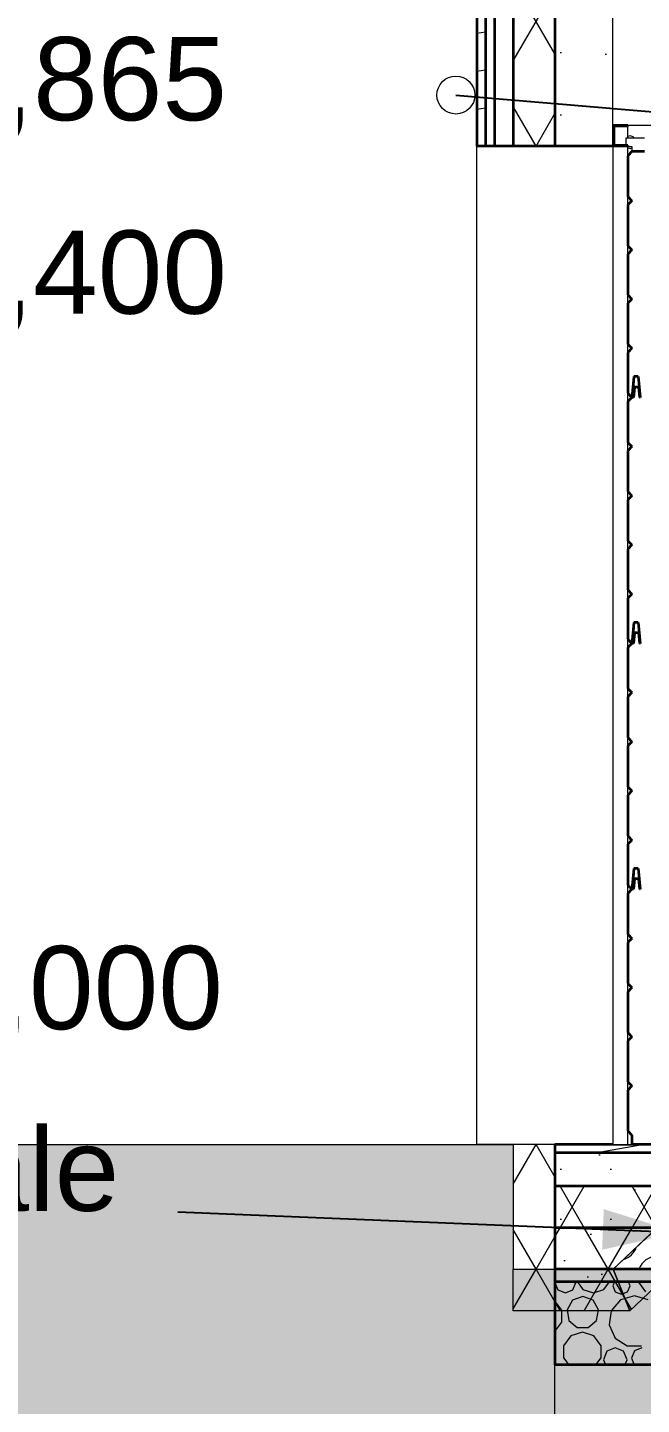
# Model space of a CAD drawing. Header units: millimetres. Extents: x 745166 to 884669, y -5000 to 15056.
# Drawn here: x 850311 to 851787, y -496 to 2814 of the extents above; entities that cross this region are included whole.
import ezdxf

# ---------------------------------------------------------------- set-up
doc = ezdxf.new("R2010")
doc.units = ezdxf.units.MM
doc.header["$MEASUREMENT"] = 0
doc.linetypes.add('Double Dashed', pattern=[1093.611073, 529.166651, -211.666656, 141.111112, -211.666656])
doc.linetypes.add('Wipeout_Contour', pattern=[1000, 0, -1000])
for name, color, linetype, lineweight in [('2D Drafting - General_Pen_No__1', 7, 'Continuous', 13), ('2D Drafting - General_Pen_No__142', 8, 'Continuous', 13), ('New_0_Pen_No__1', 7, 'Continuous', 13), ('New_0_Pen_No__2', 8, 'Continuous', 15), ('New_2D Drafting - General_Pen_No__1', 7, 'Continuous', 13), ('New_Annotation - Label_Pen_No__1', 7, 'Continuous', 13), ('New_ARCHICAD Doors_Pen_No__1', 7, 'Continuous', 13), ('New_ARCHICAD Doors_Pen_No__21', 7, 'Continuous', 35), ('New_Dimensioning - General_Pen_No__1', 7, 'Continuous', 13), ('New_Structural - Bearing_Pen_No__1', 7, 'Continuous', 13), ('New_Structural - Bearing_Pen_No__21', 7, 'Continuous', 35), ('New_Structural - Grid_Pen_No__1', 7, 'Continuous', 13)]:
    doc.layers.add(name, color=color, linetype=linetype, lineweight=lineweight)
doc.layers.add('2D Drafting - General_Pen_No__61', color=7, linetype='Continuous', lineweight=20, true_color=0x6a6a6a)
doc.layers.add('New_ARCHICAD Doors_Pen_No__87', color=7, linetype='Continuous', lineweight=20, true_color=0x6a6a6a)
doc.layers.add('New_ARCHICAD Doors', color=7, linetype='Continuous')
doc.layers.add('New_Structural - Bearing', color=7, linetype='Continuous')
doc.styles.add('GENERATED_STYLE_1', font='')
doc.styles.get('GENERATED_STYLE_1').set_extended_font_data('Arial')
doc.dimstyles.new('GENERATED_STYLE__1', dxfattribs={"dimtxt": 0.18, "dimasz": 182.4, "dimexe": 0.18, "dimexo": 0.0625, "dimgap": 0, "dimtad": 0, "dimtih": 1, "dimtoh": 1, "dimdec": 4, "dimzin": 0, "dimdsep": 46, "dimcen": 0.09, "dimadec": 0, "dimazin": 0, "dimtfac": 1, "dimtdec": 4, "dimtmove": 0, "dimatfit": 3, "dimldrblk": 'ARROWHEAD_1', "dimfxl": 0, "dimtolj": 1, "dimtzin": 0, "dimarcsym": 0})
doc.dimstyles.new('GENERATED_STYLE__3', dxfattribs={"dimtxt": 0.18, "dimasz": 182.4, "dimexe": 0.18, "dimexo": 0.0625, "dimgap": 0, "dimtad": 0, "dimtih": 1, "dimtoh": 1, "dimdec": 4, "dimzin": 0, "dimdsep": 46, "dimcen": 0.09, "dimadec": 0, "dimazin": 0, "dimtfac": 1, "dimtdec": 4, "dimtmove": 0, "dimatfit": 3, "dimldrblk": 'ARROWHEAD_5', "dimfxl": 0, "dimtolj": 1, "dimtzin": 0, "dimarcsym": 0})
pattern_1 = [(60, (1087092.23, 129.18), (-129.90381, 75), []), (120, (1087092.23, 129.18), (129.90381, 75), [])]
pattern_2 = [(10, (1087092.23, 129.18), (-15.628336, 88.632695), [])]
pattern_3 = [(0, (1087092.2, 129.2), (0, 623.5383), [60, -300]), (0, (1087272.2, 440.95), (0, 623.5383), [60, -300]), (60, (1087092.2, 129.2), (-540, 311.7692), [60, -300]), (60, (1087452.2, 129.2), (-540, 311.7692), [60, -300]), (120, (1087152.2, 129.2), (540, 311.7692), [60, -300]), (120, (1087512.2, 129.2), (540, 311.7692), [60, -300]), (0, (1087092.23, 189.18), (0, 120.000005), [0, -120.000005, 0, -180.00001]), (45, (1087152.23, 189.18), (-84.85282, 84.85282), [0, -90.000004, 0, -150.000006])]

# ---------------------------------------------------------------- blocks, each defined once
blk = doc.blocks.new('*X2', base_point=(1087092.2, 129.2))
at = {"layer": 'New_Structural - Bearing_Pen_No__1', "color": 7, "linetype": 'Continuous', "lineweight": 13}
for p, q in [((851579.3, -200.8), (851578.5, -202.6)), ((851578.5, -202.7), (851585.8, -220.4)), ((851585.8, -220.4), (851603.6, -227.8)), ((851603.6, -227.8), (851621.3, -220.4)), ((851621.3, -220.4), (851628.6, -202.7)), ((851628.6, -202.7), (851627.9, -200.8)), ((851632.4, -200.8), (851645.9, -219.4)), ((851645.9, -219.4), (851670.9, -227.5)), ((851670.9, -227.5), (851695.9, -219.4)), ((851695.9, -219.4), (851709.4, -200.8)), ((851721.6, -200.8), (851717.6, -210.4)), ((851717.6, -210.4), (851723.7, -225)), ((851723.7, -225), (851738.3, -231)), ((851738.3, -231), (851752.9, -225)), ((851752.9, -225), (851759, -210.4)), ((851759, -210.4), (851755, -200.8)), ((851779.4, -200.8), (851779.4, -201.7)), ((851779.4, -201.7), (851796.6, -225.4)), ((851594.8, -268.8), (851578.5, -246.4)), ((851620.8, -245.4), (851607.7, -268.1)), ((851645.4, -236.4), (851620.8, -245.4)), ((851670.1, -245.4), (851645.4, -236.4)), ((851683.2, -268.1), (851670.1, -245.4)), ((851736.4, -244.5), (851713.9, -270.6)), ((851769.5, -234.8), (851736.4, -244.5)), ((851802.6, -244.5), (851769.5, -234.8)), ((851594.8, -298.3), (851594.8, -268.8)), ((851607.7, -268.1), (851612.2, -293.9)), ((851612.2, -293.9), (851632.3, -310.8)), ((851658.6, -310.8), (851678.7, -293.9)), ((851678.7, -293.9), (851683.2, -268.1)), ((851713.9, -270.6), (851709, -304.7)), ((851578.5, -320.7), (851594.8, -298.3)), ((851616.6, -330.8), (851599.4, -354.5)), ((851644.4, -321.8), (851616.6, -330.8)), ((851632.3, -310.8), (851658.6, -310.8)), ((851672.2, -330.8), (851644.4, -321.8)), ((851689.4, -354.5), (851672.2, -330.8)), ((851709, -304.7), (851723.3, -336.1)), ((851599.4, -354.5), (851599.4, -383.7)), ((851689.4, -383.7), (851689.4, -354.5)), ((851723.4, -359.6), (851703.2, -368)), ((851723.3, -336.1), (851752.3, -354.8)), ((851743.7, -368), (851723.4, -359.6)), ((851752.3, -354.8), (851786.8, -354.8)), ((851787.3, -359.6), (851769.5, -366.9)), ((851579, -392.4), (851578.5, -391.2)), ((851578.5, -393.5), (851579, -392.4)), ((851599.4, -383.7), (851611.8, -400.8)), ((851677, -400.8), (851689.4, -383.7)), ((851703.2, -368), (851694.9, -388.2)), ((851694.9, -388.2), (851700.1, -400.8)), ((851752, -388.2), (851743.7, -368)), ((851746.8, -400.8), (851752, -388.2)), ((851769.5, -366.9), (851762.2, -384.7)), ((851762.2, -384.7), (851768.9, -400.8))]:
    blk.add_line(p, q, dxfattribs=at)
blk = doc.blocks.new('*X7', base_point=(1087092.2, 129.2))
at = {"layer": 'New_0_Pen_No__2', "color": 8, "linetype": 'Continuous', "lineweight": 15}
for centre, radius, start, end in [((851729.4, -101.6), 47.7, 287.1853, 339.7106), ((851824.4, -187.1), 47.3, 20.1486, 159.8514)]:
    blk.add_arc(centre, radius, start, end, dxfattribs=at)
blk = doc.blocks.new('ARROWHEAD_1')
at = {"color": 0, "linetype": 'Continuous', "lineweight": 0}
blk.add_line((0, 0), (-1, 0), dxfattribs=at)
blk.add_circle((0, 0), 0.25, dxfattribs=at)
blk = doc.blocks.new('ARROWHEAD_5')
at = {"linetype": 'Continuous', "lineweight": 0}
blk.add_hatch(color=0, dxfattribs=at).paths.add_polyline_path([(-1, 0.2679), (0, 0), (-1, -0.2679)])
at = {"color": 0, "linetype": 'Continuous', "lineweight": 0}
blk.add_line((0, 0), (-1, 0), dxfattribs=at)

msp = doc.modelspace()

# ---------------------------------------------------------------- hatches: boundary and pattern name
at = {"layer": 'New_2D Drafting - General_Pen_No__1', "linetype": 'Continuous', "lineweight": 13}
h = msp.add_hatch(dxfattribs=at)
h.set_pattern_fill('Batt_Insulation_0005', style=0, pattern_type=2)
h.set_pattern_definition(pattern_1)
h.paths.add_polyline_path([(851718.5, -170.8), (851824.1, -70.8), (851969.5, -70.8), (851758.3, -270.8)])
h = msp.add_hatch(dxfattribs=at)
h.set_pattern_fill('Batt_Insulation_0005', style=0, pattern_type=2)
h.set_pattern_definition(pattern_1)
h.paths.add_polyline_path([(851478.3, -170.8), (851718.5, -170.8), (851758.3, -270.8), (851478.3, -270.8)])
at = {"layer": 'New_Structural - Bearing', "linetype": 'Continuous', "lineweight": 0, "true_color": 0x000000}
h = msp.add_hatch(dxfattribs=at)
h.set_pattern_fill('Structural_Concrete_0005', color=18, style=0, pattern_type=2)
h.set_pattern_definition(pattern_3)
h.paths.add_polyline_path([(851578.5, 109.2), (851578.5, 29.2), (855858.5, 29.2), (855858.5, 109.2)])
h = msp.add_hatch(dxfattribs=at)
h.set_pattern_fill('Batt_Insulation_0005', color=18, style=0, pattern_type=2)
h.set_pattern_definition(pattern_1)
h.paths.add_polyline_path([(851578.5, 29.2), (851578.5, -70.8), (855858.5, -70.8), (855858.5, 29.2)])
h = msp.add_hatch(dxfattribs=at)
h.set_pattern_fill('Batt_Insulation_0005', color=18, style=0, pattern_type=2)
h.set_pattern_definition(pattern_1)
h.paths.add_polyline_path([(851578.5, -70.8), (851578.5, -170.8), (855858.5, -170.8), (855858.5, -70.8)])
h = msp.add_hatch(dxfattribs=at)
h.set_pattern_fill('Cut_Stone_0005', color=18, style=0, pattern_type=2)
h.set_pattern_definition([(45, (1087092.23, 479.18), (-111.36932, 111.36932), [0, -105, 0, -157.5]), (110, (1087442.23, 479.18), (148.00159, 53.86817), [0, -77, 0, -133])])
h.paths.add_polyline_path([(851578.5, -170.8), (851578.5, -200.8), (855858.5, -200.8), (855858.5, -170.8)])

# ---------------------------------------------------------------- linework, layer by layer
at = {"layer": 'New_0_Pen_No__2', "color": 7, "linetype": 'Continuous', "lineweight": 13, "flags": 128}
msp.add_lwpolyline([(851824.1, -70.8), (851718.5, -170.8), (855718.5, -170.8), (855612.9, -70.8)], close=True, dxfattribs=at)
at = {"layer": 'New_2D Drafting - General_Pen_No__1', "color": 7, "linetype": 'Continuous', "lineweight": 13, "flags": 128}
for points in [[(851718.5, -170.8), (851824.1, -70.8), (851969.5, -70.8), (851758.3, -270.8)], [(851478.3, -170.8), (851718.5, -170.8), (851758.3, -270.8), (851478.3, -270.8)]]:
    msp.add_lwpolyline(points, close=True, dxfattribs=at)
at = {"layer": 'New_Structural - Bearing_Pen_No__21', "color": 7, "linetype": 'Continuous', "lineweight": 35}
for p, q in [((855858.5, 109.2), (851578.5, 109.2)), ((855858.5, 29.2), (851578.5, 29.2)), ((855858.5, -70.8), (851578.5, -70.8)), ((855858.5, -170.8), (851578.5, -170.8)), ((855858.5, -200.8), (851578.5, -200.8)), ((855858.5, -400.8), (851578.5, -400.8))]:
    msp.add_line(p, q, dxfattribs=at)

# ---------------------------------------------------------------- block references
at = {"layer": 'New_0_Pen_No__2', "color": 8, "linetype": 'Continuous', "lineweight": 15}
msp.add_blockref('*X7', (1087092.2, 129.2), dxfattribs=at)
at = {"layer": 'New_Structural - Bearing', "lineweight": 0}
msp.add_blockref('*X2', (1087092.2, 129.2), dxfattribs=at)

# ---------------------------------------------------------------- texts
at = {"layer": 'New_0_Pen_No__1', "color": 7, "linetype": 'Continuous', "lineweight": 13, "insert": (848233.2, -33.2), "char_height": 200, "width": 2438.775, "attachment_point": 7, "line_spacing_factor": 0.846996, "style": 'GENERATED_STYLE_1'}
msp.add_mtext('\\A1;{\\pql;\\fArial|b0|i0|c0|p34;Vundament vastavalt EK osale}', dxfattribs=at)
at = {"layer": 'New_Dimensioning - General_Pen_No__1', "color": 7, "lineweight": 13, "char_height": 200, "attachment_point": 7, "style": 'GENERATED_STYLE_1'}
for s, insert in [('\\A1;{\\pql;\\fArial|b0|i0|c0|p34;+2,865}', (849928, 2554.2)), ('\\A1;{\\pql;\\fArial|b0|i0|c0|p34;+2,400}', (849928, 2089.2)), ('\\A1;{\\pql;\\fArial|b0|i0|c0|p34;±0,000}', (849928, 369.2))]:
    msp.add_mtext(s, dxfattribs=dict(at, insert=insert))

# ---------------------------------------------------------------- leaders
at = {"layer": 'New_0_Pen_No__2', "color": 8, "linetype": 'Continuous', "lineweight": 15, "annotation_type": 0, "has_hookline": 1, "hookline_direction": 1, "text_width": 2281.2}
msp.add_leader([(851876.2, -82.6), (850672, -33.2)], dimstyle='GENERATED_STYLE__3', dxfattribs=at)

# ---------------------------------------------------------------- wipeouts: each hides what was drawn before it
at = {"color": 254, "linetype": 'Wipeout_Contour', "lineweight": 0, "ltscale": 3406225.548169385}
msp.add_wipeout([(851390.5, 129.2), (851718.5, 129.2), (851718.5, 2529.2), (851390.5, 2529.2)], dxfattribs=at).dxf.layer = 'New_Structural - Bearing'

# ---------------------------------------------------------------- next in the draw order: hatches: boundary and pattern name
at = {"layer": '2D Drafting - General_Pen_No__1', "linetype": 'Continuous', "lineweight": 13}
h = msp.add_hatch(dxfattribs=at)
h.set_pattern_fill('Batt_Insulation_0005', style=0, pattern_type=2)
h.set_pattern_definition(pattern_1)
h.paths.add_polyline_path([(851578.5, 129.2), (851478.3, 129.2), (851478.3, -170.8), (851578.5, -170.8)])
at = {"layer": 'New_Structural - Bearing', "linetype": 'Continuous', "lineweight": 0, "true_color": 0x000000}
h = msp.add_hatch(dxfattribs=at)
h.set_pattern_fill('Wood_0005', color=18, style=0, pattern_type=2)
h.set_pattern_definition(pattern_2)
h.paths.add_polyline_path([(851390.5, 2529.2), (851411.5, 2529.2), (851411.5, 3949.2), (851390.5, 3949.2)])
h = msp.add_hatch(dxfattribs=at)
h.set_pattern_fill('Batt_Insulation_0005', color=18, style=0, pattern_type=2)
h.set_pattern_definition(pattern_1)
h.paths.add_polyline_path([(851478.5, 2529.2), (851578.5, 2529.2), (851578.5, 3949.2), (851478.5, 3949.2)])
h = msp.add_hatch(dxfattribs=at)
h.set_pattern_fill('Lightweight_Concrete_0005', color=18, style=0, pattern_type=2)
h.set_pattern_definition([(0, (1087092.2, 129.2), (0, 779.4229), [48.75, -401.25]), (0, (1087317.2, 518.9), (0, 779.4229), [48.75, -401.25]), (60, (1087092.2, 129.2), (-675, 389.7114), [48.75, -401.25]), (60, (1087542.2, 129.2), (-675, 389.7114), [48.75, -401.25]), (120, (1087141, 129.2), (675, 389.7114), [48.75, -401.25]), (120, (1087591, 129.2), (675, 389.7114), [48.75, -401.25]), (0, (1087092.23, 204.18), (0, 150), [0, -150, 0, -225]), (45, (1087167.23, 204.18), (-106.06602, 106.06602), [0, -112.5, 0, -187.5])])
h.paths.add_polyline_path([(851578.5, 2529.2), (851718.5, 2529.2), (851718.5, 3949.2), (851578.5, 3949.2)])

# ---------------------------------------------------------------- next in the draw order: linework, layer by layer
at = {"layer": '2D Drafting - General_Pen_No__1', "color": 7, "linetype": 'Continuous', "lineweight": 13, "flags": 128}
msp.add_lwpolyline([(851578.5, 129.2), (851478.3, 129.2), (851478.3, -170.8), (851578.5, -170.8)], close=True, dxfattribs=at)
at = {"layer": 'New_ARCHICAD Doors_Pen_No__87', "color": 251, "linetype": 'Continuous', "lineweight": 20, "true_color": 0x6a6a6a}
for p, q in [((851390.5, 129.2), (851390.5, 2529.2)), ((851578.5, 129.2), (851390.5, 129.2))]:
    msp.add_line(p, q, dxfattribs=at)
at = {"layer": 'New_Structural - Bearing_Pen_No__21', "color": 7, "linetype": 'Continuous', "lineweight": 35}
for p, q in [((851411.5, 3949.2), (851411.5, 2529.2)), ((851433.5, 3949.2), (851433.5, 2529.2)), ((851478.5, 3949.2), (851478.5, 2529.2)), ((851578.5, 3949.2), (851578.5, 2529.2)), ((851390.5, 2994.2), (851390.5, 2529.2))]:
    msp.add_line(p, q, dxfattribs=at)
at = {"layer": 'New_Structural - Bearing_Pen_No__21', "color": 7, "linetype": 'Continuous', "lineweight": 35, "flags": 128}
for points in [[(851718.5, 3029.2), (851718.5, 2579.2), (851718.5, 2529.2)], [(851718.5, 2529.2), (851578.5, 2529.2), (851478.5, 2529.2), (851433.5, 2529.2), (851411.5, 2529.2), (851390.5, 2529.2)], [(851578.5, 129.2), (851578.5, 109.2), (851578.5, 29.2), (851578.5, -70.8), (851578.5, -170.8), (851578.5, -200.8), (851578.5, -400.8)]]:
    msp.add_lwpolyline(points, dxfattribs=at)
at = {"layer": 'New_Structural - Grid_Pen_No__1', "color": 7, "linetype": 'Double Dashed', "lineweight": 13}
msp.add_line((851578.5, -870.8), (851578.5, 129.2), dxfattribs=at)

# ---------------------------------------------------------------- next in the draw order: wipeouts: each hides what was drawn before it
at = {"color": 254, "linetype": 'Wipeout_Contour', "lineweight": 0, "ltscale": 26431299.30567908}
msp.add_wipeout([(851718.5, 2579.2), (851818.5, 2579.2), (851818.5, 2573.2), (852704, 2573.2), (852704, 2579.2), (852749, 2579.2), (852749, 2573.2), (854706.5, 2573.2), (854706.5, 2516.2), (854586.5, 2516.2), (854586.5, 2459.2), (852149.6, 2459.2), (852115.2, 2457.4), (852084.2, 2452.5), (852053.8, 2444.3), (852024.6, 2433.1), (851996.6, 2418.8), (851970.3, 2401.7), (851945.9, 2382), (851923.7, 2359.8), (851903.9, 2335.4), (851886.8, 2309.1), (851872.6, 2281.1), (851861.3, 2251.8), (851853.2, 2221.5), (851848.3, 2190.5), (851846.5, 2156), (851846.5, 129.2), (855718.5, 129.2), (855718.5, 3029.2), (851718.5, 3029.2)], dxfattribs=at).dxf.layer = 'New_Structural - Bearing'

# ---------------------------------------------------------------- next in the draw order: hatches: boundary and pattern name
at = {"layer": 'New_Structural - Bearing', "linetype": 'Continuous', "lineweight": 0, "true_color": 0x000000}
h = msp.add_hatch(dxfattribs=at)
h.set_pattern_fill('Wood_0005', color=18, style=0, pattern_type=2)
h.set_pattern_definition(pattern_2)
h.paths.add_polyline_path([(851578.5, 129.2), (851578.5, 109.2), (855858.5, 109.2), (855858.5, 129.2)])

# ---------------------------------------------------------------- next in the draw order: linework, layer by layer
at = {"layer": 'New_Structural - Bearing_Pen_No__21', "color": 7, "linetype": 'Continuous', "lineweight": 35, "flags": 128}
msp.add_lwpolyline([(855718.5, 129.2), (851793.5, 129.2), (851763.5, 129.2), (851578.5, 129.2)], dxfattribs=at)

# ---------------------------------------------------------------- next in the draw order: leaders
at = {"layer": 'New_Annotation - Label_Pen_No__1', "color": 7, "linetype": 'Continuous', "lineweight": 13, "annotation_type": 0, "has_hookline": 1, "hookline_direction": 0, "text_width": 1002.6}
msp.add_leader([(851340.5, 2652), (851880.5, 2606.3)], dimstyle='GENERATED_STYLE__1', dxfattribs=at)

# ---------------------------------------------------------------- next in the draw order: wipeouts: each hides what was drawn before it
at = {"color": 254, "linetype": 'Wipeout_Contour', "lineweight": 0, "ltscale": 7666053.570906846}
msp.add_wipeout([(851753.5, 2579.2), (851753.5, 2552.2), (851759, 2553.7), (851766.5, 2551.7), (851769.5, 2548.7), (851789.5, 2548.7), (851789.5, 2573.2), (851818.5, 2573.2), (851818.5, 2579.2)], dxfattribs=at).dxf.layer = 'New_ARCHICAD Doors'
at = {"color": 254, "linetype": 'Wipeout_Contour', "lineweight": 0, "ltscale": 4258811.601161584}
msp.add_wipeout([(851753.5, 2506.2), (851763.5, 2516.2), (851763.5, 2524.9), (851759, 2523.7), (851753.5, 2525.2)], dxfattribs=at).dxf.layer = 'New_ARCHICAD Doors'
at = {"color": 254, "linetype": 'Wipeout_Contour', "lineweight": 0, "ltscale": 2555281.139050552}
msp.add_wipeout([(851753.5, 2408), (851753.5, 2388), (851763.5, 2398)], dxfattribs=at).dxf.layer = 'New_ARCHICAD Doors'
at = {"color": 254, "linetype": 'Wipeout_Contour', "lineweight": 0, "ltscale": 2555280.16515204}
msp.add_wipeout([(851753.5, 2289.7), (851753.5, 2269.7), (851763.5, 2279.7)], dxfattribs=at).dxf.layer = 'New_ARCHICAD Doors'
at = {"color": 254, "linetype": 'Wipeout_Contour', "lineweight": 0, "ltscale": 2555279.24048226}
msp.add_wipeout([(851753.5, 2171.5), (851753.5, 2151.5), (851763.5, 2161.5)], dxfattribs=at).dxf.layer = 'New_ARCHICAD Doors'
at = {"color": 254, "linetype": 'Wipeout_Contour', "lineweight": 0, "ltscale": 2555278.365041366}
msp.add_wipeout([(851753.5, 2033.3), (851763.5, 2043.3), (851753.5, 2053.3)], dxfattribs=at).dxf.layer = 'New_ARCHICAD Doors'
at = {"color": 254, "linetype": 'Wipeout_Contour', "lineweight": 0, "ltscale": 2555277.538829408}
msp.add_wipeout([(851763.5, 1925.1), (851753.5, 1935.1), (851753.5, 1915.1)], dxfattribs=at).dxf.layer = 'New_ARCHICAD Doors'
at = {"color": 254, "linetype": 'Wipeout_Contour', "lineweight": 0, "ltscale": 2555276.761846509}
msp.add_wipeout([(851763.5, 1806.8), (851753.5, 1816.8), (851753.5, 1796.8)], dxfattribs=at).dxf.layer = 'New_ARCHICAD Doors'
at = {"color": 254, "linetype": 'Wipeout_Contour', "lineweight": 0, "ltscale": 2555276.034092557}
msp.add_wipeout([(851763.5, 1688.6), (851753.5, 1698.6), (851753.5, 1678.6)], dxfattribs=at).dxf.layer = 'New_ARCHICAD Doors'
at = {"color": 254, "linetype": 'Wipeout_Contour', "lineweight": 0, "ltscale": 2555275.355567676}
msp.add_wipeout([(851753.5, 1560.4), (851763.5, 1570.4), (851753.5, 1580.4)], dxfattribs=at).dxf.layer = 'New_ARCHICAD Doors'
at = {"color": 254, "linetype": 'Wipeout_Contour', "lineweight": 0, "ltscale": 2555274.726271905}
msp.add_wipeout([(851753.5, 1442.2), (851763.5, 1452.2), (851753.5, 1462.2)], dxfattribs=at).dxf.layer = 'New_ARCHICAD Doors'
at = {"color": 254, "linetype": 'Wipeout_Contour', "lineweight": 0, "ltscale": 2555274.146168772}
msp.add_wipeout([(851763.5, 1333.9), (851753.5, 1343.9), (851753.5, 1323.9)], dxfattribs=at).dxf.layer = 'New_ARCHICAD Doors'
at = {"color": 254, "linetype": 'Wipeout_Contour', "lineweight": 0, "ltscale": 2555273.615367834}
msp.add_wipeout([(851763.5, 1215.7), (851753.5, 1225.7), (851753.5, 1205.7)], dxfattribs=at).dxf.layer = 'New_ARCHICAD Doors'
at = {"color": 254, "linetype": 'Wipeout_Contour', "lineweight": 0, "ltscale": 2555273.1337596}
msp.add_wipeout([(851763.5, 1097.5), (851753.5, 1107.5), (851753.5, 1087.5)], dxfattribs=at).dxf.layer = 'New_ARCHICAD Doors'
at = {"color": 254, "linetype": 'Wipeout_Contour', "lineweight": 0, "ltscale": 2555272.701380603}
msp.add_wipeout([(851753.5, 969.3), (851763.5, 979.3), (851753.5, 989.3)], dxfattribs=at).dxf.layer = 'New_ARCHICAD Doors'
at = {"color": 254, "linetype": 'Wipeout_Contour', "lineweight": 0, "ltscale": 2555272.318230869}
msp.add_wipeout([(851753.5, 871), (851753.5, 851), (851763.5, 861)], dxfattribs=at).dxf.layer = 'New_ARCHICAD Doors'
at = {"color": 254, "linetype": 'Wipeout_Contour', "lineweight": 0, "ltscale": 2555271.984273912}
msp.add_wipeout([(851763.5, 742.8), (851753.5, 752.8), (851753.5, 732.8)], dxfattribs=at).dxf.layer = 'New_ARCHICAD Doors'
at = {"color": 254, "linetype": 'Wipeout_Contour', "lineweight": 0, "ltscale": 2555271.699619277}
msp.add_wipeout([(851763.5, 624.6), (851753.5, 634.6), (851753.5, 614.6)], dxfattribs=at).dxf.layer = 'New_ARCHICAD Doors'
at = {"color": 254, "linetype": 'Wipeout_Contour', "lineweight": 0, "ltscale": 2555271.464157477}
msp.add_wipeout([(851763.5, 506.4), (851753.5, 516.4), (851753.5, 496.4)], dxfattribs=at).dxf.layer = 'New_ARCHICAD Doors'
at = {"color": 254, "linetype": 'Wipeout_Contour', "lineweight": 0, "ltscale": 2555271.277924984}
msp.add_wipeout([(851753.5, 378.1), (851763.5, 388.1), (851753.5, 398.1)], dxfattribs=at).dxf.layer = 'New_ARCHICAD Doors'
at = {"color": 254, "linetype": 'Wipeout_Contour', "lineweight": 0, "ltscale": 2555271.140921835}
msp.add_wipeout([(851753.5, 259.9), (851763.5, 269.9), (851753.5, 279.9)], dxfattribs=at).dxf.layer = 'New_ARCHICAD Doors'

# ---------------------------------------------------------------- next in the draw order: wipeouts: each hides what was drawn before it
at = {"color": 254, "linetype": 'Wipeout_Contour', "lineweight": 0, "ltscale": 4258821.453788454}
msp.add_wipeout([(851759, 2553.7), (851753.5, 2552.2), (851753.5, 2548.7), (851769.5, 2548.7), (851766.5, 2551.7)], dxfattribs=at).dxf.layer = 'New_ARCHICAD Doors'
at = {"color": 254, "linetype": 'Wipeout_Contour', "lineweight": 0, "ltscale": 4258811.702016125}
msp.add_wipeout([(851753.5, 2528.7), (851753.5, 2525.2), (851759, 2523.7), (851763.5, 2524.9), (851763.5, 2528.7)], dxfattribs=at).dxf.layer = 'New_ARCHICAD Doors'
at = {"color": 254, "linetype": 'Wipeout_Contour', "lineweight": 0, "ltscale": 6814209.721267637}
msp.add_wipeout([(851768.5, 1975.1), (851765.8, 1947.6), (851769.3, 1947.6), (851769.5, 1950.1), (851779.5, 1950.1), (851779.8, 1947.6), (851781.3, 1947.6), (851778.5, 1975.1)], dxfattribs=at).dxf.layer = 'New_ARCHICAD Doors'
at = {"color": 254, "linetype": 'Wipeout_Contour', "lineweight": 0, "ltscale": 6814200.509154522}
msp.add_wipeout([(851765.8, 1356.4), (851769.3, 1356.4), (851769.5, 1358.9), (851779.5, 1358.9), (851779.8, 1356.4), (851781.3, 1356.4), (851778.5, 1383.9), (851768.5, 1383.9)], dxfattribs=at).dxf.layer = 'New_ARCHICAD Doors'
at = {"color": 254, "linetype": 'Wipeout_Contour', "lineweight": 0, "ltscale": 6814194.578920246}
msp.add_wipeout([(851768.5, 792.8), (851765.8, 765.3), (851769.3, 765.3), (851769.5, 767.8), (851779.5, 767.8), (851779.8, 765.3), (851781.3, 765.3), (851778.5, 792.8)], dxfattribs=at).dxf.layer = 'New_ARCHICAD Doors'
at = {"color": 254, "linetype": 'Wipeout_Contour', "lineweight": 0, "ltscale": 3407034.065068107}
msp.add_wipeout([(851763.5, 151.7), (851753.5, 161.7), (851753.5, 129.2), (851763.5, 129.2)], dxfattribs=at).dxf.layer = 'New_ARCHICAD Doors'

# ---------------------------------------------------------------- next in the draw order: wipeouts: each hides what was drawn before it
at = {"color": 254, "linetype": 'Wipeout_Contour', "lineweight": 0, "ltscale": 8517656.781867424}
msp.add_wipeout([(851749, 2530.8), (851753.5, 2530.8), (851753.5, 2529.2), (851749, 2529.2), (851749, 2528.7), (851763.5, 2528.7), (851763.5, 2516.2), (851793.5, 2516.2), (851793.5, 2548.7), (851749, 2548.7)], dxfattribs=at).dxf.layer = 'New_ARCHICAD Doors'
at = {"color": 254, "linetype": 'Wipeout_Contour', "lineweight": 0, "ltscale": 3407074.32046312}
msp.add_wipeout([(851763.5, 1925.1), (851767, 1925.1), (851769.3, 1947.6), (851765.8, 1947.6)], dxfattribs=at).dxf.layer = 'New_ARCHICAD Doors'
at = {"color": 254, "linetype": 'Wipeout_Contour', "lineweight": 0, "ltscale": 3407069.7657843}
msp.add_wipeout([(851763.5, 1333.9), (851767, 1333.9), (851769.3, 1356.4), (851765.8, 1356.4)], dxfattribs=at).dxf.layer = 'New_ARCHICAD Doors'
at = {"color": 254, "linetype": 'Wipeout_Contour', "lineweight": 0, "ltscale": 3407066.852059736}
msp.add_wipeout([(851763.5, 742.8), (851767, 742.8), (851769.3, 765.3), (851765.8, 765.3)], dxfattribs=at).dxf.layer = 'New_ARCHICAD Doors'

# ---------------------------------------------------------------- next in the draw order: wipeouts: each hides what was drawn before it
at = {"color": 254, "linetype": 'Wipeout_Contour', "lineweight": 0, "ltscale": 5110467.415011102}
msp.add_wipeout([(851720.1, 2577.6), (851720.1, 2530.8), (851749, 2530.8), (851749, 2548.7), (851753.5, 2548.7), (851753.5, 2577.6)], dxfattribs=at).dxf.layer = 'New_ARCHICAD Doors'
at = {"color": 254, "linetype": 'Wipeout_Contour', "lineweight": 0, "ltscale": 3407135.32031347}
msp.add_wipeout([(851779.8, 1947.6), (851782, 1925.1), (851783.5, 1925.1), (851781.3, 1947.6)], dxfattribs=at).dxf.layer = 'New_ARCHICAD Doors'
at = {"color": 254, "linetype": 'Wipeout_Contour', "lineweight": 0, "ltscale": 3407130.765716109}
msp.add_wipeout([(851779.8, 1356.4), (851782, 1333.9), (851783.5, 1333.9), (851781.3, 1356.4)], dxfattribs=at).dxf.layer = 'New_ARCHICAD Doors'
at = {"color": 254, "linetype": 'Wipeout_Contour', "lineweight": 0, "ltscale": 3407127.852043623}
msp.add_wipeout([(851781.3, 765.3), (851779.8, 765.3), (851782, 742.8), (851783.5, 742.8)], dxfattribs=at).dxf.layer = 'New_ARCHICAD Doors'

# ---------------------------------------------------------------- next in the draw order: linework, layer by layer
at = {"layer": 'New_ARCHICAD Doors_Pen_No__1', "color": 7, "linetype": 'Continuous', "lineweight": 13}
for p, q in [((851818.5, 2579.2), (851753.5, 2579.2)), ((851753.5, 2548.7), (851753.5, 2577.6)), ((851759, 2553.7), (851753.5, 2552.2)), ((851766.5, 2551.7), (851759, 2553.7)), ((851769.5, 2548.7), (851766.5, 2551.7)), ((851793.5, 2548.7), (851749, 2548.7)), ((851781.3, 1947.6), (851779.8, 1947.6)), ((851781.3, 1356.4), (851779.8, 1356.4)), ((851781.3, 765.3), (851779.8, 765.3))]:
    msp.add_line(p, q, dxfattribs=at)
at = {"layer": 'New_ARCHICAD Doors_Pen_No__21', "color": 7, "linetype": 'Continuous', "lineweight": 35}
for p, q in [((851753.5, 2579.2), (851718.5, 2579.2)), ((851753.5, 2577.6), (851720.1, 2577.6)), ((851753.5, 2579.2), (851753.5, 2577.6)), ((851778.5, 1975.1), (851783.5, 1925.1)), ((851779.5, 1950.1), (851782, 1925.1)), ((851783.5, 1925.1), (851782, 1925.1)), ((851778.5, 1383.9), (851783.5, 1333.9)), ((851779.5, 1358.9), (851782, 1333.9)), ((851783.5, 1333.9), (851782, 1333.9)), ((851778.5, 792.8), (851783.5, 742.8)), ((851779.5, 767.8), (851782, 742.8)), ((851783.5, 742.8), (851782, 742.8))]:
    msp.add_line(p, q, dxfattribs=at)

# ---------------------------------------------------------------- next in the draw order: wipeouts: each hides what was drawn before it
at = {"color": 254, "linetype": 'Wipeout_Contour', "lineweight": 0, "ltscale": 5110456.322079727}
msp.add_wipeout([(851718.5, 2529.2), (851718.5, 129.2), (851753.5, 129.2), (851753.5, 2528.7), (851749, 2528.7), (851749, 2529.2)], dxfattribs=at).dxf.layer = 'New_ARCHICAD Doors'

# ---------------------------------------------------------------- next in the draw order: hatches: boundary and pattern name
at = {"layer": '2D Drafting - General_Pen_No__142', "linetype": 'Continuous', "lineweight": 13}
h = msp.add_hatch(dxfattribs=at)
h.set_pattern_fill('Structural_Concrete_0005', color=8, style=0, pattern_type=2)
h.set_pattern_definition(pattern_3)
h.paths.add_polyline_path([(851578.5, 129.2), (855401.8, 129.2), (855858.5, 129.2), (855858.5, 29.2), (855858.5, -170.8), (855718.5, -170.8), (855507.4, 29.2), (851929.6, 29.2), (851718.5, -170.8), (851578.5, -170.8)])
at = {"layer": '2D Drafting - General_Pen_No__61', "linetype": 'Continuous', "lineweight": 20, "true_color": 0x6a6a6a}
h = msp.add_hatch(dxfattribs=at)
h.set_pattern_fill('Dashed_0005', color=251, style=0, pattern_type=2)
h.set_pattern_definition([(45, (1087092.23, 129.18), (-183.84776, 183.84776), [195, -65]), (45, (1087092.23, 313.03), (-183.84776, 183.84776), [195, -65])])
h.paths.add_polyline_path([(847563.5, -70.7), (847563.5, 129.2), (851478.3, 129.2), (851478.3, -170.8), (855959.1, -170.8), (855959.1, -70.8), (857409.4, -70.8), (858292.8, -70.8), (874584.7, -70.8), (884668.6, -70.8), (884668.6, -782.9), (884668.6, -5000), (846539.1, -5000), (846535.3, -70.5)])

# ---------------------------------------------------------------- next in the draw order: linework, layer by layer
at = {"layer": '2D Drafting - General_Pen_No__1', "color": 7, "linetype": 'Continuous', "lineweight": 13, "flags": 128}
for points in [[(847563.5, -70.7), (847563.5, 129.2), (851478.3, 129.2), (851478.3, -170.8), (855959.1, -170.8), (855959.1, -70.8), (857409.4, -70.8), (858292.8, -70.8), (874584.7, -70.8), (884668.6, -70.8), (884668.6, -782.9), (884668.6, -5000), (846539.1, -5000), (846535.3, -70.5)], [(851578.5, 129.2), (855401.8, 129.2), (855858.5, 129.2), (855858.5, 29.2), (855858.5, -170.8), (855718.5, -170.8), (855507.4, 29.2), (851929.6, 29.2), (851718.5, -170.8), (851578.5, -170.8)]]:
    msp.add_lwpolyline(points, close=True, dxfattribs=at)
at = {"layer": 'New_ARCHICAD Doors_Pen_No__1', "color": 7, "linetype": 'Continuous', "lineweight": 13}
for p, q in [((851718.5, 129.2), (851718.5, 2529.2)), ((851749, 2548.7), (851749, 2530.8)), ((851749, 2529.2), (851749, 2528.7)), ((851749, 2528.7), (851763.5, 2528.7)), ((851753.5, 2506.2), (851753.5, 2528.7)), ((851753.5, 2525.2), (851759, 2523.7)), ((851759, 2523.7), (851763.5, 2524.9)), ((851763.5, 2528.7), (851763.5, 2516.2)), ((851753.5, 2388), (851753.5, 2408)), ((851753.5, 2269.7), (851753.5, 2289.7)), ((851753.5, 2151.5), (851753.5, 2171.5)), ((851753.5, 2033.3), (851753.5, 2053.3)), ((851753.5, 1915.1), (851753.5, 1935.1)), ((851769.3, 1947.6), (851765.8, 1947.6)), ((851753.5, 1796.8), (851753.5, 1816.8)), ((851753.5, 1678.6), (851753.5, 1698.6)), ((851753.5, 1560.4), (851753.5, 1580.4)), ((851753.4, 1529.2), (851753.4, 1468.6)), ((851753.4, 1129.2), (851753.4, 1468.6)), ((851753.5, 1442.2), (851753.5, 1462.2)), ((851753.5, 1323.9), (851753.5, 1343.9)), ((851769.3, 1356.4), (851765.8, 1356.4)), ((851753.5, 1205.7), (851753.5, 1225.7)), ((851753.5, 1087.5), (851753.5, 1107.5)), ((851753.5, 969.3), (851753.5, 989.3)), ((851753.5, 851), (851753.5, 871)), ((851769.3, 765.3), (851765.8, 765.3)), ((851753.5, 732.8), (851753.5, 752.8)), ((851753.5, 614.6), (851753.5, 634.6)), ((851753.5, 496.4), (851753.5, 516.4)), ((851753.5, 378.1), (851753.5, 398.1)), ((851753.5, 259.9), (851753.5, 279.9)), ((851753.5, 129.2), (851753.5, 161.7))]:
    msp.add_line(p, q, dxfattribs=at)
at = {"layer": 'New_ARCHICAD Doors_Pen_No__21', "color": 7, "linetype": 'Continuous', "lineweight": 35}
for p, q in [((851720.1, 2577.6), (851720.1, 2530.8)), ((851753.5, 2529.2), (851718.5, 2529.2)), ((851753.5, 2530.8), (851720.1, 2530.8)), ((851753.5, 2530.8), (851753.5, 2529.2)), ((851763.5, 2516.2), (851753.5, 2506.2)), ((851793.5, 2516.2), (851763.5, 2516.2)), ((851753.5, 2506.2), (851753.5, 2408)), ((851753.5, 2408), (851763.5, 2398)), ((851763.5, 2398), (851753.5, 2388)), ((851753.5, 2388), (851753.5, 2289.7)), ((851753.5, 2289.7), (851763.5, 2279.7)), ((851763.5, 2279.7), (851753.5, 2269.7)), ((851753.5, 2269.7), (851753.5, 2171.5)), ((851753.5, 2171.5), (851763.5, 2161.5)), ((851763.5, 2161.5), (851753.5, 2151.5)), ((851753.5, 2151.5), (851753.5, 2053.3)), ((851753.5, 2053.3), (851763.5, 2043.3)), ((851763.5, 2043.3), (851753.5, 2033.3)), ((851753.5, 2033.3), (851753.5, 1935.1)), ((851768.5, 1975.1), (851763.5, 1925.1)), ((851778.5, 1975.1), (851768.5, 1975.1)), ((851753.5, 1935.1), (851763.5, 1925.1)), ((851763.5, 1925.1), (851753.5, 1915.1)), ((851767, 1925.1), (851763.5, 1925.1)), ((851769.5, 1950.1), (851767, 1925.1)), ((851779.5, 1950.1), (851769.5, 1950.1)), ((851753.5, 1915.1), (851753.5, 1816.8)), ((851753.5, 1816.8), (851763.5, 1806.8)), ((851763.5, 1806.8), (851753.5, 1796.8)), ((851753.5, 1796.8), (851753.5, 1698.6)), ((851753.5, 1698.6), (851763.5, 1688.6)), ((851763.5, 1688.6), (851753.5, 1678.6)), ((851753.5, 1678.6), (851753.5, 1580.4)), ((851753.5, 1580.4), (851763.5, 1570.4)), ((851763.5, 1570.4), (851753.5, 1560.4)), ((851753.5, 1560.4), (851753.5, 1462.2)), ((851753.5, 1462.2), (851763.5, 1452.2)), ((851763.5, 1452.2), (851753.5, 1442.2)), ((851753.5, 1442.2), (851753.5, 1343.9)), ((851768.5, 1383.9), (851763.5, 1333.9)), ((851769.5, 1358.9), (851767, 1333.9)), ((851778.5, 1383.9), (851768.5, 1383.9)), ((851779.5, 1358.9), (851769.5, 1358.9)), ((851753.5, 1343.9), (851763.5, 1333.9)), ((851763.5, 1333.9), (851753.5, 1323.9)), ((851767, 1333.9), (851763.5, 1333.9)), ((851753.5, 1323.9), (851753.5, 1225.7)), ((851753.5, 1225.7), (851763.5, 1215.7)), ((851763.5, 1215.7), (851753.5, 1205.7)), ((851753.5, 1205.7), (851753.5, 1107.5)), ((851753.5, 1107.5), (851763.5, 1097.5)), ((851763.5, 1097.5), (851753.5, 1087.5)), ((851753.5, 1087.5), (851753.5, 989.3)), ((851753.5, 989.3), (851763.5, 979.3)), ((851763.5, 979.3), (851753.5, 969.3)), ((851753.5, 969.3), (851753.5, 871)), ((851753.5, 871), (851763.5, 861)), ((851763.5, 861), (851753.5, 851)), ((851753.5, 851), (851753.5, 752.8)), ((851768.5, 792.8), (851763.5, 742.8)), ((851769.5, 767.8), (851767, 742.8)), ((851778.5, 792.8), (851768.5, 792.8)), ((851779.5, 767.8), (851769.5, 767.8)), ((851753.5, 752.8), (851763.5, 742.8)), ((851763.5, 742.8), (851753.5, 732.8)), ((851753.5, 732.8), (851753.5, 634.6)), ((851767, 742.8), (851763.5, 742.8)), ((851753.5, 634.6), (851763.5, 624.6)), ((851763.5, 624.6), (851753.5, 614.6)), ((851753.5, 614.6), (851753.5, 516.4)), ((851753.5, 516.4), (851763.5, 506.4)), ((851763.5, 506.4), (851753.5, 496.4)), ((851753.5, 496.4), (851753.5, 398.1)), ((851753.5, 398.1), (851763.5, 388.1)), ((851763.5, 388.1), (851753.5, 378.1)), ((851753.5, 378.1), (851753.5, 279.9)), ((851753.5, 279.9), (851763.5, 269.9)), ((851763.5, 269.9), (851753.5, 259.9)), ((851753.5, 259.9), (851753.5, 161.7)), ((851753.5, 161.7), (851763.5, 151.7)), ((851763.5, 151.7), (851763.5, 129.2))]:
    msp.add_line(p, q, dxfattribs=at)

doc.saveas('drawing.dxf')
